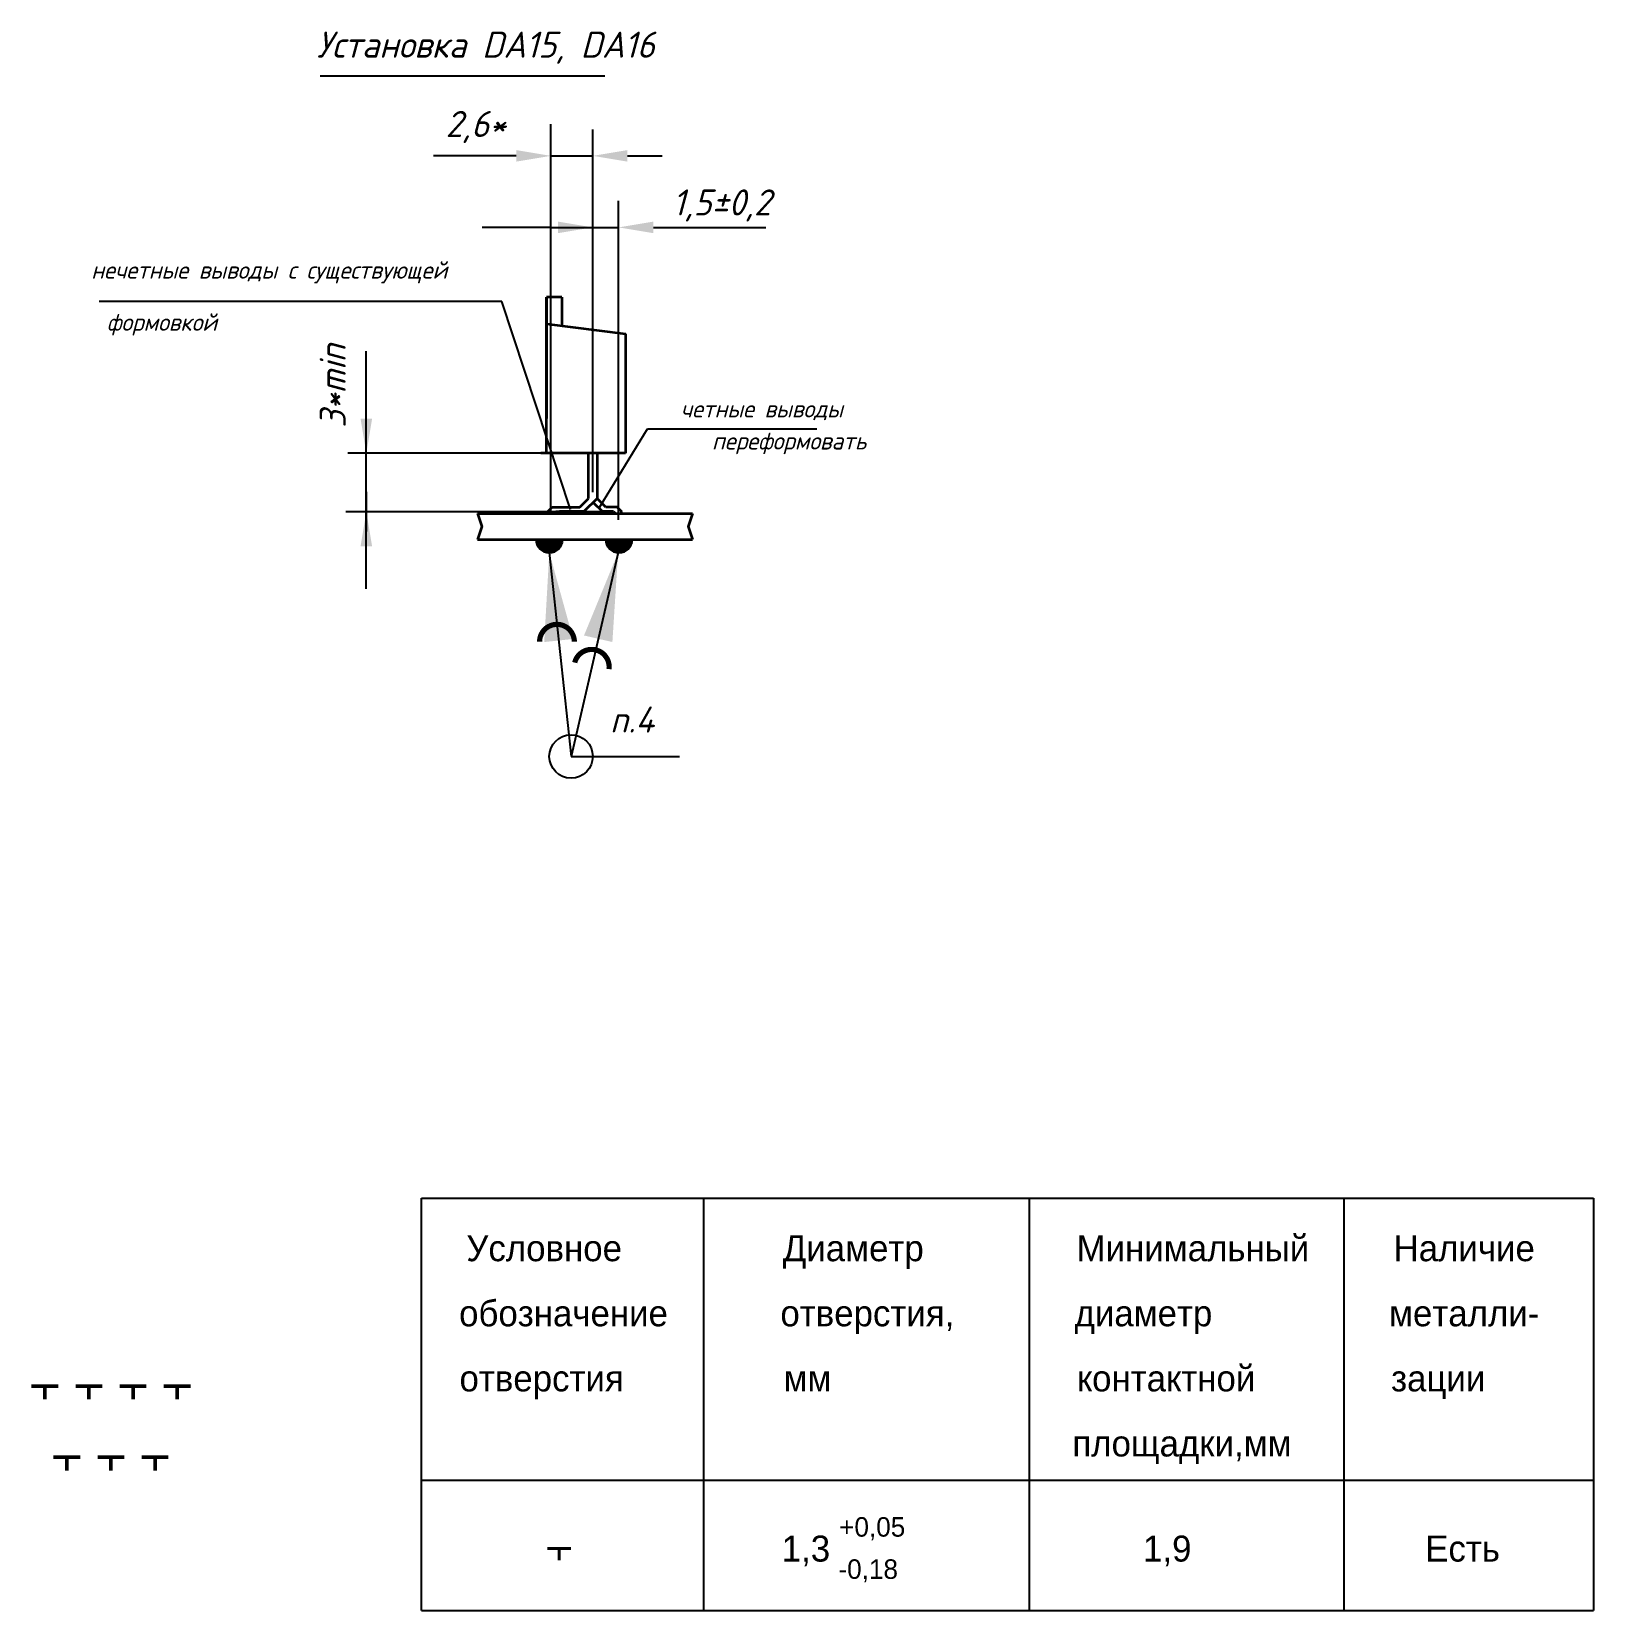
# Model space of a CAD drawing. Header units: millimetres. Extents: x 3219 to 51106, y -14166 to 2695.
# Drawn here: x 5767.1 to 5947, y 1721.5 to 1903.5 of the extents above; entities that cross this region are included whole.
import ezdxf
from ezdxf.enums import TextEntityAlignment as Align

# ---------------------------------------------------------------- set-up
doc = ezdxf.new("R2010")
doc.units = ezdxf.units.MM
doc.linetypes.add('SOLID', pattern=[0])
for name, color, linetype in [('02', 7, 'Continuous'), ('DRILL_LAYER', 255, 'Continuous'), ('RAMKA', 4, 'SOLID')]:
    doc.layers.add(name, color=color, linetype=linetype)
doc.layers.add('BOARD', color=3, linetype='Continuous', lineweight=40)
doc.layers.add('SLKTOP', color=6, linetype='SOLID', lineweight=35)
doc.styles.add('BALTICA1', font='arial.ttf')
doc.styles.add('гост', font='GOST Common Italic.ttf')
doc.dimstyles.new('ВИТАЛИК', dxfattribs={"dimscale": 0, "dimtxt": 3.5, "dimasz": 4, "dimexe": 1.5, "dimexo": 0, "dimgap": 1.5, "dimtad": 1, "dimdec": 1, "dimlfac": 0.5, "dimdsep": 46, "dimtxsty": 'BALTICA1', "dimcen": 2, "dimdle": 1.25, "dimadec": 0, "dimazin": 2, "dimtfac": 0.75, "dimtdec": 1, "dimtmove": 2, "dimatfit": 3, "dimfxl": 1, "dimtvp": 1, "dimtolj": 1, "dimtzin": 0, "dimarcsym": 0})

msp = doc.modelspace()

# ---------------------------------------------------------------- linework, layer by layer
at = {"layer": '02'}
for p, q in [((5800.35860436433, 1898.378662786962), (5833.159595719811, 1898.378662786962)), ((5831.754395237037, 1850.385727873126), (5831.754395237037, 1892.173497081532)), ((5827.004395237037, 1880.912201269669), (5819.004395237037, 1880.912201269669)), ((5827.004395237037, 1880.912201269669), (5834.743486225718, 1880.912201269669)), ((5838.743486225718, 1880.912201269669), (5851.680503639458, 1880.912201269669)), ((5805.676373132022, 1850.432234215534), (5805.676373132022, 1845.878662786962)), ((5803.316392358114, 1848.155448501248), (5832.864397120006, 1848.155448501248))]:
    msp.add_line(p, q, dxfattribs=at)
at = {"layer": '02', "linetype": 'ByBlock'}
for p, q in [((5826.945277128374, 1847.952440802973), (5826.945277128374, 1892.810063115786)), ((5822.945277128374, 1889.153798773516), (5813.427641686008, 1889.153798773516)), ((5826.945277128374, 1889.153798773516), (5831.754395237037, 1889.153798773516)), ((5835.754395237037, 1889.153798773516), (5839.754395237037, 1889.153798773516)), ((5834.73007313497, 1847.201412437129), (5834.73007313497, 1883.964828693672)), ((5831.754395237037, 1854.878662786962), (5831.754395237037, 1880.313594425875)), ((5821.276703529268, 1872.38588496732), (5774.915744173421, 1872.38588496732)), ((5829.21071714649, 1848.394759684747), (5821.276703529268, 1872.38588496732)), ((5832.591827659642, 1848.719035854322), (5838.063073339352, 1857.688315207759)), ((5838.063073339352, 1857.688315207759), (5857.567477664443, 1857.688315207759))]:
    msp.add_line(p, q, dxfattribs=at)
at = {"layer": '02'}
for points in [[(5805.676373132022, 1839.277658237066), (5805.676373132022, 1866.637030053716)], [(5825.793551342686, 1854.878662786962), (5803.533053814199, 1854.878662786962)], [(5829.254395237037, 1819.950282795818), (5841.754395237037, 1819.950282795818)]]:
    msp.add_lwpolyline(points, dxfattribs=at)
msp.add_circle((5829.254395237037, 1819.950282795818), 2.5, dxfattribs=at)
at = {"layer": '02', "linetype": 'ByBlock'}
for points in [[(5822.945277128374, 1889.820465440182), (5822.945277128374, 1888.487132106849), (5826.945277128374, 1889.153798773516)], [(5835.754395237037, 1889.820465440182), (5835.754395237037, 1888.487132106849), (5831.754395237037, 1889.153798773516)]]:
    msp.add_solid(points, dxfattribs=at)
at = {"layer": '02'}
for points in [[(5827.754395237037, 1881.578867936336), (5827.754395237037, 1880.245534603003), (5831.754395237037, 1880.912201269669)], [(5838.743486225718, 1881.578867936336), (5838.743486225718, 1880.245534603003), (5834.743486225718, 1880.912201269669)], [(5805.009706465356, 1858.878662786962), (5806.343039798689, 1858.878662786962), (5805.676373132022, 1854.878662786962)], [(5805.009706465356, 1844.155448501248), (5806.343039798689, 1844.155448501248), (5805.676373132022, 1848.155448501248)]]:
    msp.add_solid(points, dxfattribs=at)
at = {"layer": 'BOARD', "linetype": 'Continuous'}
for p, q in [((5826.547191894513, 1728.671634323135), (5829.247191894513, 1728.671634323135)), ((5827.897191894513, 1728.671634323135), (5827.897191894513, 1727.321634323135))]:
    msp.add_line(p, q, dxfattribs=at)
at = {"layer": 'DRILL_LAYER', "linetype": 'Continuous', "lineweight": 50}
for p, q in [((5767.117883694371, 1747.399708189932), (5770.165883694371, 1747.399708189932)), ((5768.641883694371, 1745.875708189933), (5768.641883694371, 1747.399708189932)), ((5772.197883694371, 1747.399708189932), (5775.245883694372, 1747.399708189932)), ((5773.721883694371, 1745.875708189933), (5773.721883694371, 1747.399708189932)), ((5777.277883694371, 1747.399708189932), (5780.325883694371, 1747.399708189932)), ((5778.801883694371, 1745.875708189933), (5778.801883694371, 1747.399708189932)), ((5782.357883694371, 1747.399708189932), (5785.405883694371, 1747.399708189932)), ((5783.881883694371, 1745.875708189933), (5783.881883694371, 1747.399708189932)), ((5769.657883694371, 1739.199708189932), (5772.705883694371, 1739.199708189932)), ((5771.181883694371, 1737.675708189932), (5771.181883694371, 1739.199708189932)), ((5774.737883694371, 1739.199708189932), (5777.785883694371, 1739.199708189932)), ((5776.261883694371, 1737.675708189932), (5776.261883694371, 1739.199708189932)), ((5779.817883694371, 1739.199708189932), (5782.865883694371, 1739.199708189932)), ((5781.341883694371, 1737.675708189932), (5781.341883694371, 1739.199708189932))]:
    msp.add_line(p, q, dxfattribs=at)
at = {"layer": 'RAMKA'}
for p, q in [((5812.022546108936, 1721.546462571298), (5812.022546108936, 1769.046462571298)), ((5812.022546108936, 1769.046462571298), (5947.022546108936, 1769.046462571298)), ((5844.522546108936, 1769.046462571298), (5844.522546108936, 1721.546462571298)), ((5882.022546108936, 1769.046462571298), (5882.022546108936, 1721.546462571298)), ((5918.272546108936, 1769.046462571298), (5918.272546108936, 1721.546462571298)), ((5947.022546108936, 1769.046462571298), (5947.022546108936, 1721.546462571298)), ((5812.022546108936, 1736.546462571298), (5947.022546108936, 1736.546462571298)), ((5812.022546108936, 1721.546462571298), (5947.022546108936, 1721.546462571298))]:
    msp.add_line(p, q, dxfattribs=at)
at = {"layer": 'SLKTOP'}
for p, q in [((5826.438654151107, 1854.878662786962), (5826.438654151107, 1872.878662786962)), ((5826.438654151107, 1869.797872899838), (5835.543551342686, 1868.657614933534)), ((5835.543551342686, 1854.878662786962), (5825.793551342686, 1854.878662786962)), ((5831.254395237037, 1849.655448501248), (5831.254395237037, 1854.878662786962)), ((5832.254395237037, 1854.878662786962), (5832.254395237037, 1849.655448501248)), ((5827.088735670117, 1848.655448501248), (5826.588735670117, 1848.155448501248)), ((5827.088735670117, 1848.655448501248), (5830.254395237037, 1848.655448501248)), ((5830.254395237037, 1848.655448501248), (5831.254395237037, 1849.655448501248)), ((5832.254395237037, 1849.655448501248), (5830.714344045648, 1848.155448501248)), ((5834.572360959846, 1848.655448501248), (5833.254395237037, 1848.655448501248)), ((5834.572360959846, 1848.655448501248), (5835.072360959846, 1848.155448501248)), ((5826.588735670117, 1847.950282795818), (5826.588735670117, 1848.155448501248)), ((5827.296244749171, 1847.950282795818), (5827.501323877266, 1848.155448501248)), ((5827.501323877266, 1848.155448501248), (5830.714344045648, 1848.155448501248)), ((5830.714344045648, 1848.155448501248), (5827.942793238559, 1848.155448501248)), ((5834.156701392926, 1848.155448501248), (5832.864397120006, 1848.155448501248)), ((5834.156701392926, 1848.155448501248), (5834.361867098356, 1847.950282795818)), ((5835.072360959846, 1847.950282795818), (5835.072360959846, 1848.155448501248))]:
    msp.add_line(p, q, dxfattribs=at)
at = {"layer": 'SLKTOP', "linetype": 'ByBlock'}
for p, q in [((5828.188654151107, 1872.878662786962), (5828.188654151107, 1869.578710464607)), ((5832.864397120006, 1848.155448501248), (5831.803533533013, 1849.21631208824)), ((5833.254395237037, 1848.655448501248), (5832.254395237037, 1849.655448501248)), ((5818.473145441056, 1847.950282795818), (5843.254395237037, 1847.950282795818))]:
    msp.add_line(p, q, dxfattribs=at)
at = {"layer": 'SLKTOP'}
for points in [[(5826.438654151107, 1872.878662786962), (5826.438654151107, 1858.878662786962)], [(5828.188654151107, 1872.878662786962), (5826.438654151107, 1872.878662786962)], [(5835.543551342686, 1868.657614933534), (5835.543551342686, 1854.878662786962)], [(5818.473145441056, 1847.950282795818), (5818.973145441056, 1846.450282795818), (5818.473145441056, 1844.950282795818)], [(5843.254395237037, 1847.950282795818), (5842.754395237037, 1846.450282795818), (5843.254395237037, 1844.950282795818)], [(5818.473145441056, 1844.950282795818), (5843.254395237037, 1844.950282795818)], [(5825.504395237037, 1844.950282795818), (5825.504395237037, 1844.200282795818)], [(5825.754395237037, 1844.950282795818), (5825.754395237037, 1843.950282795818)], [(5826.004395237037, 1844.950282795818), (5826.004395237037, 1843.700282795818)], [(5826.254395237037, 1844.950282795818), (5826.254395237037, 1843.700282795818)], [(5826.504395237037, 1844.950282795818), (5826.504395237037, 1843.450282795818)], [(5826.754395237037, 1844.950282795818), (5826.754395237037, 1843.450282795818)], [(5827.004395237037, 1844.950282795818), (5827.004395237037, 1843.450282795818)], [(5827.254395237037, 1844.950282795818), (5827.254395237037, 1843.700282795818)], [(5827.504395237037, 1844.950282795818), (5827.504395237037, 1843.700282795818)], [(5827.754395237037, 1844.950282795818), (5827.754395237037, 1843.950282795818)], [(5828.004395237037, 1844.950282795818), (5828.004395237037, 1844.200282795818)], [(5833.529245670799, 1844.950282795818), (5833.529245670799, 1844.200282795818)], [(5833.779245670799, 1844.950282795818), (5833.779245670799, 1843.950282795818)], [(5834.029245670799, 1844.950282795818), (5834.029245670799, 1843.700282795818)], [(5834.279245670799, 1844.950282795818), (5834.279245670799, 1843.700282795818)], [(5834.529245670799, 1844.950282795818), (5834.529245670799, 1843.450282795818)], [(5834.779245670799, 1844.950282795818), (5834.779245670799, 1843.450282795818)], [(5835.029245670799, 1844.950282795818), (5835.029245670799, 1843.450282795818)], [(5835.279245670799, 1844.950282795818), (5835.279245670799, 1843.700282795818)], [(5835.529245670799, 1844.950282795818), (5835.529245670799, 1843.700282795818)], [(5835.779245670799, 1844.950282795818), (5835.779245670799, 1843.950282795818)], [(5836.029245670799, 1844.950282795818), (5836.029245670799, 1844.200282795818)], [(5825.254395237037, 1844.700282795818), (5828.254395237037, 1844.700282795818)], [(5825.504395237037, 1844.450282795818), (5828.004395237037, 1844.450282795818)], [(5825.504395237037, 1844.200282795818), (5828.004395237037, 1844.200282795818)], [(5825.754395237037, 1843.950282795818), (5827.754395237037, 1843.950282795818)], [(5826.004395237037, 1843.700282795818), (5827.504395237037, 1843.700282795818)], [(5836.279245670799, 1844.700282795818), (5833.279245670799, 1844.700282795818)], [(5833.529245670799, 1844.450282795818), (5836.029245670799, 1844.450282795818)], [(5833.529245670799, 1844.200282795818), (5836.029245670799, 1844.200282795818)], [(5835.779245670799, 1843.950282795818), (5833.779245670799, 1843.950282795818)], [(5834.029245670799, 1843.700282795818), (5835.529245670799, 1843.700282795818)]]:
    msp.add_lwpolyline(points, dxfattribs=at)
for points in [[(5825.254395237037, 1844.950282795818, 1), (5828.254395237037, 1844.950282795818, 1)], [(5833.279245670799, 1844.950282795818, 1), (5836.279245670799, 1844.950282795818, 1)]]:
    msp.add_lwpolyline(points, format="xyb", dxfattribs=at)
at = {"layer": 'SLKTOP', "const_width": 0.6}
for points in [[(5829.635529250271, 1833.167623071416, 1), (5825.635529250271, 1833.167623071416, 1)], [(5833.630421960624, 1830.015267464981, 0.9390000000000001), (5829.680421960624, 1830.765267464981, 0.9390000000000001)]]:
    msp.add_lwpolyline(points, format="xyb", dxfattribs=at)

# ---------------------------------------------------------------- texts
at = {"layer": '02', "style": 'гост'}
for s, p in [('Установка DA15, DA16', (5799.976418550622, 1900.466452261137)), ('n.4', (5833.754395237037, 1822.700282795818))]:
    msp.add_text(s, height=3, dxfattribs=at).set_placement(p)
for s, height, p in [('2,6*', 3, (5818.286026526993, 1891.330248456865)), ('1,5%%P0,2', 3, (5846.619486225717, 1882.288201269669)), ('нечетные выводы с существующей', 2, (5794.495556637848, 1875.003798120522)), ('формовкой', 2, (5782.129554595154, 1868.995084818263)), ('четные выводы', 2, (5851.22665335663, 1859.008744007404)), ('переформовать', 2, (5854.382873969276, 1855.313632636381))]:
    msp.add_text(s, height=height, dxfattribs=at).set_placement(p, align=Align.CENTER)
msp.add_text('3*min', height=3, rotation=90, dxfattribs=at).set_placement((5803.307226690287, 1862.633914685642), align=Align.CENTER)
at = {"layer": 'RAMKA'}
for s, p in [('Условное', (5826.15903648954, 1761.785201449745)), ('Диаметр', (5861.762791014768, 1761.785201449745)), ('Минимальный', (5900.888881482851, 1761.785201449745)), ('Наличие', (5932.138881482851, 1761.785201449745)), ('обозначение', (5828.388881482851, 1754.285201449745)), ('отверстия,', (5863.388881482851, 1754.285201449745)), ('диаметр', (5895.189540500535, 1754.285201449745)), ('металли-', (5932.138881482851, 1754.285201449745)), ('отверстия', (5825.868189964393, 1746.785201449745)), ('мм', (5856.488373785633, 1746.785201449745)), ('контактной', (5897.796836183173, 1746.785201449745)), ('зации', (5929.143789351658, 1746.785201449745)), ('площадки,мм', (5899.628535723622, 1739.285201449745))]:
    msp.add_text(s, height=3, dxfattribs=at).set_placement(p, align=Align.CENTER)
for s, height, p in [('+0,05', 2.25, (5860.142454700457, 1730.046648163278)), ('1,3', 3, (5853.526076826715, 1727.172462571298)), ('1,9', 3, (5895.146546108936, 1727.172462571298)), ('Есть', 3, (5927.646546108936, 1727.172462571298)), ('-0,18', 2.25, (5860.059971999322, 1725.182537802302))]:
    msp.add_text(s, height=height, dxfattribs=at).set_placement(p)

# ---------------------------------------------------------------- leaders
at = {"layer": '02'}
for points in [[(5826.754395237037, 1843.450282795818), (5829.254395237037, 1819.950282795818)], [(5834.681305257069, 1843.450282795818), (5829.254395237037, 1819.950282795818)]]:
    msp.add_leader(points, dimstyle='ВИТАЛИК', override={"dimscale": 2.550130131548816, "dimtad": 0}, dxfattribs=at)

doc.saveas('drawing.dxf')
